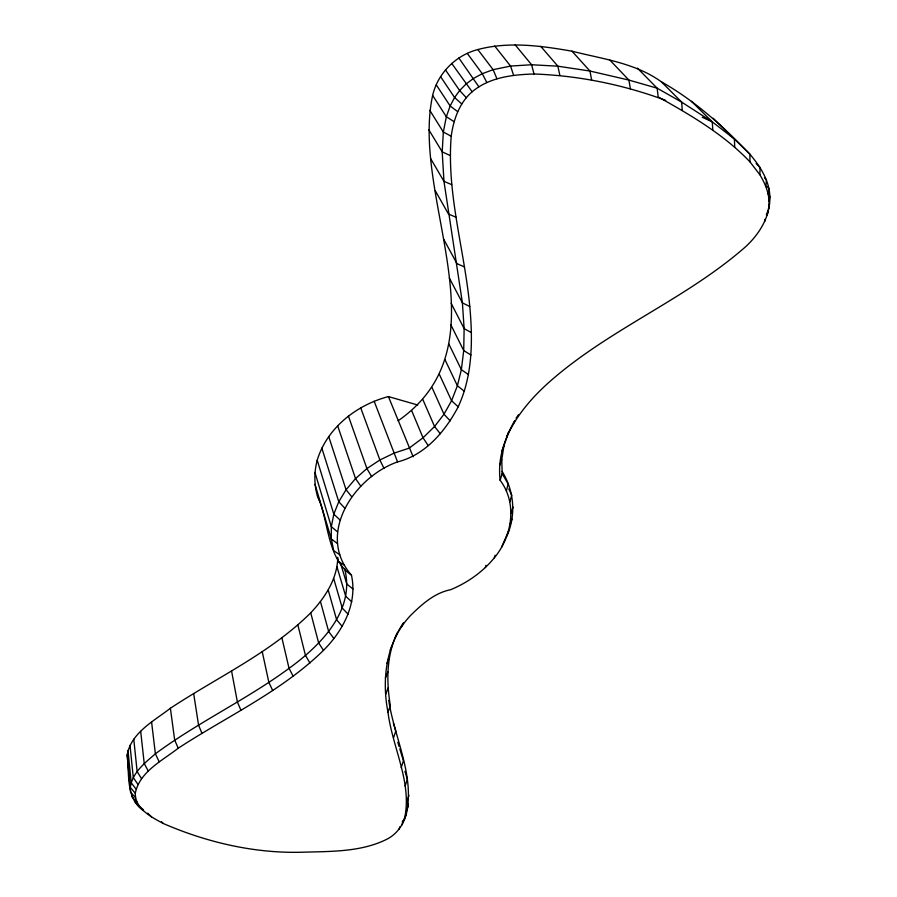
<?xml version="1.0" encoding="UTF-8"?>
<svg xmlns="http://www.w3.org/2000/svg" width="897" height="897" viewBox="0 0 897 897"><rect width="100%" height="100%" fill="white"/><g stroke="black" fill="none" stroke-linecap="round" stroke-linejoin="round"><path stroke-width="1.35" d="M388.749 700.333C394.332 737.861 414.919 775.535 406.352 813.949C403.515 824.444 397.035 833.986 387.224 839.054C361.872 851.87 332.361 851.376 304.655 852.15C255.97 853.899 207.712 842.765 163.187 823.468C151.447 817.1 134.999 808.836 135.29 793.262C139.562 771.644 162.447 760.611 178.223 748.221C227.031 716.333 281.423 691.542 323.492 650.336C343.002 630.916 357.712 603.322 351.445 575.134C315.632 534.231 354.326 477.036 397.562 461.899C425.256 455.071 445.394 431.154 458.21 406.79C472.708 375.551 472.876 340.154 469.781 306.516C464.433 249.725 446.515 193.685 451.213 136.243C453.467 119.794 459.23 102.908 472.158 91.774C489.201 77.333 512.535 74.619 534.029 73.991C578.857 75.606 623.785 84.766 665.731 100.408M398.122 420.805C508.24 343.686 410.131 199.986 432.634 95.418C437.871 73.15 455.777 55.3 477.821 49.548C508.7 41.318 541.026 45.781 571.972 51.185C602.537 59 635.222 62.913 661.459 81.885C694.973 100.767 723.397 126.578 749.892 154.172C759.938 166.102 769.234 180.095 769.839 196.196C770.624 216.054 759.602 233.904 745.385 246.933C686.25 298.802 611.115 328.291 551.7 379.924C522.917 404.895 495.29 439.81 500.134 480.299C517.67 503.452 512.12 536.496 494.337 557.799C482.788 571.961 467.505 582.702 450.675 589.699C434.731 592.872 422.397 603.872 411.129 614.905C386.237 640.402 381.393 678.536 387.986 712.252C392.426 747.907 412.788 783.305 404.289 819.679M768.763 208.362C770.489 196.409 765.96 184.782 759.86 174.724L760.073 167.459L756.137 163.59M765.937 186.498L766.408 179.792L764.435 177.841M764.771 221.492L764.928 219.35M143.329 810.608C125.3 797.971 129.628 774.021 127.161 754.982C131.052 732.703 154.161 720.885 170.385 708.26C217.511 677.123 270.232 653.05 310.732 612.83C324.961 597.716 337.418 578.812 337.765 557.373M506.861 536.014C516.246 515.192 514.183 490.838 502.174 471.508M387.986 712.252L390.352 705.591C386.315 681.316 386.315 655.337 397.36 632.8L395.218 637.655M768.303 194.514L768.942 188.426L766.98 186.464M767.227 215.202L769.424 203.686M769.121 201.612L769.839 196.196M500.134 480.299L502.163 473.594L501.771 459.645L503.879 446.067L508.375 432.69L514.026 421.758M351.445 575.134C326.396 557.844 329.177 521.112 317.403 495.862C313.961 484.223 314.141 471.889 317.213 460.195C327.001 427.88 356.546 404.917 388.423 396.586L417.699 405.007M485.4 567.566L485.894 565.323M506.368 491.018L508.128 483.943L502.163 473.594M509.866 501.715L511.783 495.178L508.801 488.943M494.337 557.799L495.11 555.254M401.194 767.653L403.403 760.824L399.793 748.894M405.141 785.974L407.339 779.28L404.928 771.308M399.075 829.198L399.883 826.742M511.099 512.983L513.062 507.007M393.503 737.883L395.79 731.066L393.379 723.15M406.79 801.739L408.976 795.291M501.558 547.204L508.599 531.17M510.079 524.51L511.974 519.105M406.184 811.953L408.348 805.842L407.563 803.174M401.867 825.016L403.751 819.701L402.215 822M499.707 465.263L501.771 459.645M385.721 694.233L388.154 687.797M513.869 422.958L514.811 420.536M766.363 214.775L767.731 211.277M501.905 451.023L503.879 446.067M385.396 678.042L387.852 671.898M506.637 436.974L508.375 432.69M402.181 625.915L403.549 622.664M386.932 663.275L389.376 657.49M390.128 650.247L392.46 644.898M404.267 818.557L406.352 813.949M398.033 631.679L402.675 623.819M516.067 418.193L518.432 414.806M456.125 217.242L448.522 214.103L435.303 190.769M451.684 184.625L443.97 181.362L430.683 158.668M464.444 266.958L456.977 263.64L443.813 239.421M702.216 117.238L712.285 121.869L734.396 139.046L749.892 154.172L749.97 161.864L759.86 174.724M450.047 155.484L442.199 151.851L428.811 129.762M469.781 306.516L462.404 302.872L449.319 277.98M451.213 136.243L443.342 132.027L429.809 110.353M471.452 332.652L464.13 328.616L451.146 303.298M749.97 161.864C723.913 134.483 690.903 115.22 658.185 96.932L657.142 88.198L637.464 68.161M344.302 565.076L338.472 561.511L337.272 557.486M470.959 355.033L463.715 350.559L450.877 324.893M454.117 121.678L446.336 116.745L432.634 95.418M712.812 130.121L712.285 121.869L681.664 102.123L657.142 88.198L628.898 80.068L589.968 71.042L557.856 66.187L531.596 64.752L510.561 66.064L493.126 69.674L482.272 73.7L473.56 78.398L466.126 83.926L459.645 90.53L454.588 97.515L450.148 105.969L446.336 116.745L443.342 132.027L442.199 151.851L443.97 181.362L462.404 302.872L464.13 328.616L463.715 350.559L461.361 369.654L457.392 385.755L451.572 400.735L443.993 414.223L434.552 426.512L423.025 437.792L409.077 448.186L394.075 453.131L379.891 459.993L366.907 468.559L355.526 478.583L346.063 489.751L338.774 501.726L333.819 514.16L331.318 526.685L331.307 538.974L333.729 550.68L339.806 554.761M468.469 374.598L461.361 369.654L448.679 343.663M337.53 543.616L331.307 538.974L315.004 484.402M457.683 111.677L450.148 105.969L436.278 84.89M139.147 806.481L143.442 809.823M464.321 391.238L457.392 385.755L444.912 359.506M352.947 588.981L346.814 584.037L340.793 564.022M337.575 531.91L331.318 526.685L314.925 472.405M461.764 103.962L454.588 97.515L440.55 76.626M458.21 406.79L451.572 400.735L439.317 374.24M351.759 601.809L345.715 596.281L336.969 566.792M339.997 519.98L333.819 514.16L317.213 460.195M713.149 118.225L734.396 139.046L734.721 147.052M691.452 101.316L712.285 121.869M134.763 801.548L139.27 806.022M661.459 81.885L681.664 102.123L682.292 110.544M147.725 813.153L151.537 816.976M136.815 801.795L132.061 796.917L131.803 794.215M348.148 614.221L342.306 608.132L333.695 578.498M161.46 821.663L163.187 823.468M609.915 60.133L628.898 80.068L630.434 89.016M450.249 420.884L443.993 414.223L431.995 387.493M466.317 97.706L459.645 90.53L445.417 69.82M344.751 508.151L338.774 501.726L321.832 448.108M135.514 797.624L130.614 792.275L127.161 754.982M571.972 51.185L589.968 71.042L591.65 80.113M540.723 46.33L557.856 66.187L559.851 75.359M135.29 793.262L130.345 787.409C132.195 772.732 144.966 762.854 155.383 753.805C197.934 722.264 246.372 699.75 289.047 668.355C320.016 645.818 355.739 610.711 344.583 568.53M342.194 626.398L336.644 619.805L328.212 590.024M515.181 44.85L531.596 64.752L534.029 73.991M351.736 496.747L346.063 489.751L328.694 436.503M440.304 433.756L434.552 426.512L422.857 399.557M494.74 46.061L510.561 66.064L513.611 75.292M728.398 133.104L730.909 136.366M472.158 91.774L451.684 63.384M136.052 789.102L131.197 782.767L127.979 750.374M477.821 49.548L493.126 69.674L496.927 78.768M467.303 53.439L482.272 73.7L486.836 82.502M333.863 638.541L328.661 631.51L320.464 601.562M458.86 58.002L478.863 86.796M360.773 486.129L355.526 478.583L337.631 425.705M137.97 784.404L133.283 777.609L130.009 745.261M428.194 445.562L423.025 437.792L411.667 410.624M323.492 650.336L318.648 642.947L310.732 612.83M141.569 778.775L137.14 771.532L133.776 739.251M371.638 476.587L366.907 468.559L348.406 416.051M309.913 663.018L305.44 655.326L297.871 625.03M148.341 771.162L144.238 763.526L140.683 731.347M293.184 676.282L289.047 668.355L281.905 637.845M384.017 468.436L379.891 459.993L360.695 407.821M159.161 761.755L155.383 753.805L151.559 721.771M413.136 456.752L388.423 396.586M272.699 690.522L268.865 682.415L262.238 651.659M317.403 495.862L319.971 501.771M178.223 748.221L174.68 740.059L170.385 708.26M240.968 710.301L237.413 702.071L231.561 670.956M201.993 733.41L198.562 725.146L193.674 693.605M397.562 461.899L374.172 401.273M397.786 742.268L398.986 746.248"/></g></svg>
